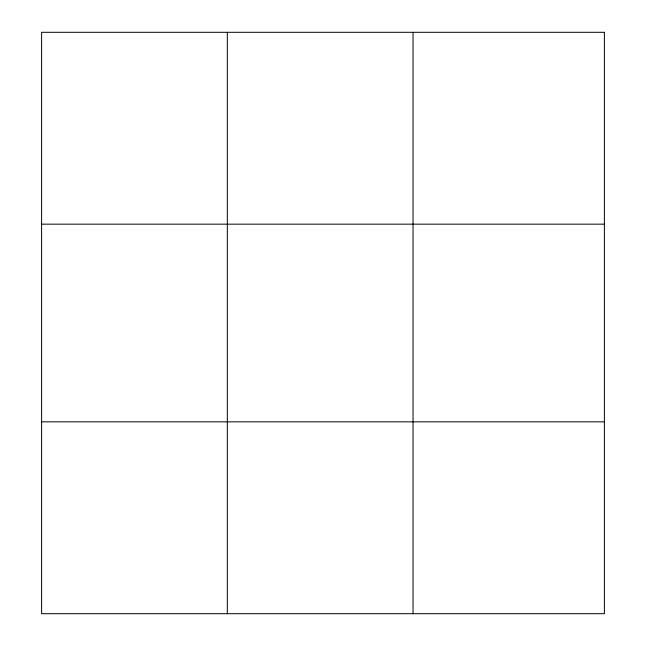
<?xml version="1.0" encoding="UTF-8"?>
<svg xmlns="http://www.w3.org/2000/svg" width="646" height="646" viewBox="0 0 646 646"><rect width="100%" height="100%" fill="white"/><g stroke="black" fill="none" stroke-linecap="round" stroke-linejoin="round"><path stroke-width="0.97" d="M227.327 613.7L227.327 32.3M413.044 613.7L413.044 32.3M41.61 224.162L604.39 224.162M41.61 421.838L604.39 421.838M604.39 32.3L604.39 613.7L41.61 613.7L41.61 32.3L604.39 32.3"/></g></svg>
